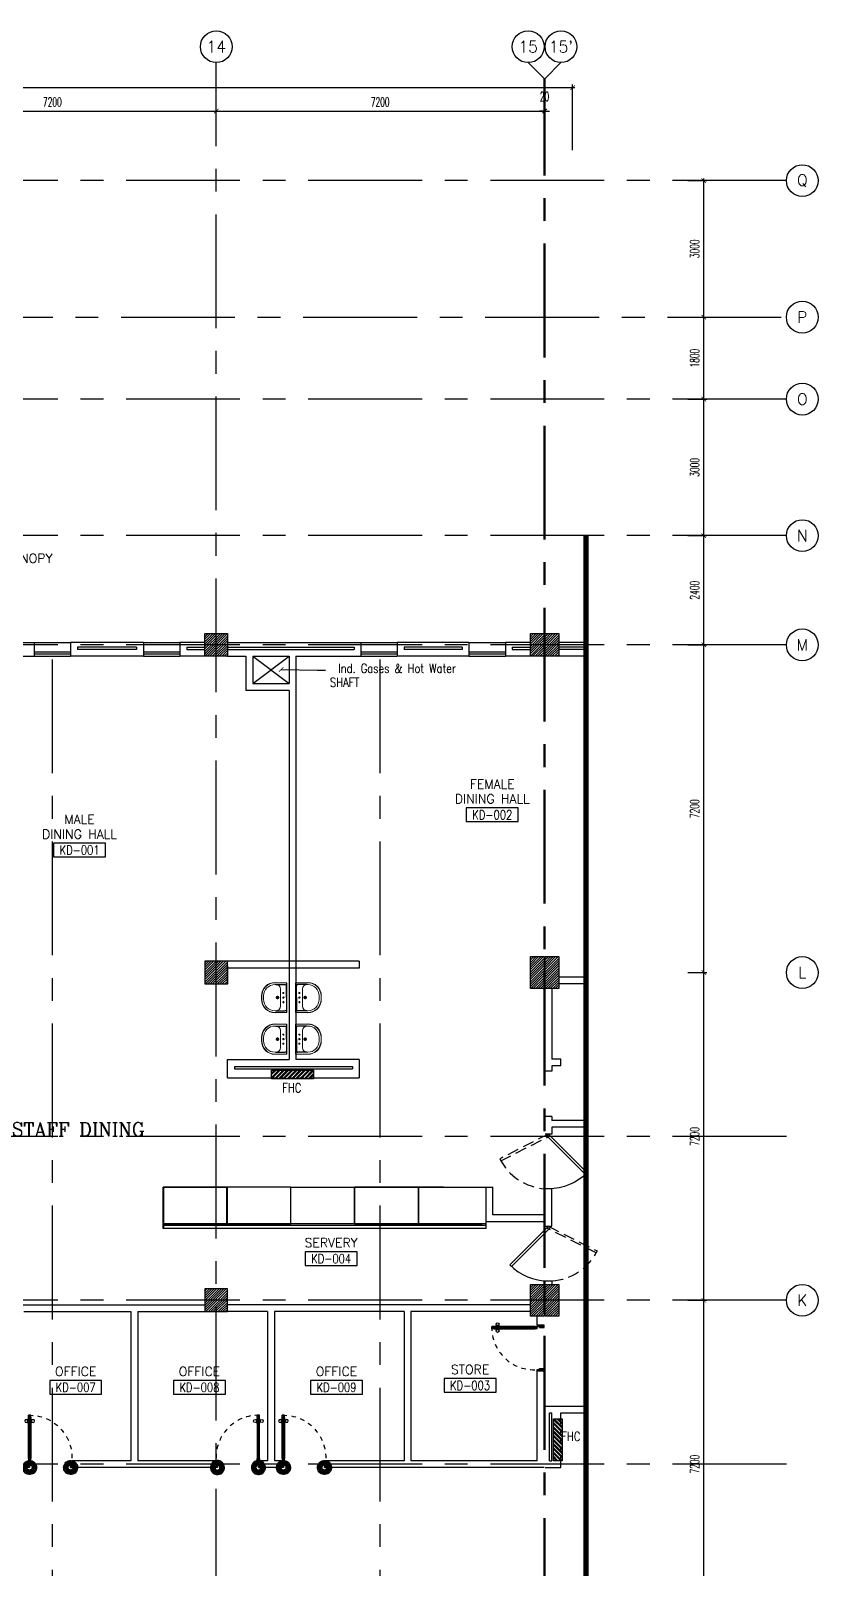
# Model space of a CAD drawing. Extents: x -1.4 to 90.6, y -12.3 to 78.9.
# Drawn here: x 73.32 to 90.61, y 45.17 to 78.95 of the extents above; entities that cross this region are included whole.
import ezdxf
from ezdxf.enums import TextEntityAlignment as Align

# ---------------------------------------------------------------- set-up
doc = ezdxf.new("R2010")
doc.units = 0
doc.header["$MEASUREMENT"] = 0
doc.header["$PDMODE"] = 3
doc.header["$PDSIZE"] = 0.1
for name, pattern in [('CENTER2', [1.125, 0.75, -0.125, 0.125, -0.125]), ('CENTERX2', [4, 2.5, -0.5, 0.5, -0.5]), ('DASHED', [0.75, 0.5, -0.25]), ('HIDDEN', [0.375, 0.25, -0.125])]:
    doc.linetypes.add(name, pattern=pattern)
doc.layers.get('0').update_dxf_attribs({"color": 11, "linetype": 'CONTINUOUS'})
doc.layers.get('DEFPOINTS').update_dxf_attribs({"color": 11, "linetype": 'CONTINUOUS'})
for name, color, linetype in [('A-JEERI', 11, 'CONTINUOUS'), ('AX', 11, 'CONTINUOUS'), ('AX-CR', 11, 'CONTINUOUS'), ('AX-DIM', 11, 'CONTINUOUS'), ('AX-TXT', 11, 'CONTINUOUS'), ('AXES', 11, 'CENTERX2'), ('CANOPY-LN', 11, 'CONTINUOUS'), ('COL', 11, 'CONTINUOUS'), ('DOOR', 11, 'CONTINUOUS'), ('ELEV', 11, 'CONTINUOUS'), ('FHC', 11, 'CONTINUOUS'), ('FIX', 11, 'CONTINUOUS'), ('HAT', 11, 'CONTINUOUS'), ('INSUL', 11, 'CONTINUOUS'), ('RM-BOX', 11, 'CONTINUOUS'), ('RM-NAME', 11, 'CONTINUOUS'), ('RM-NO', 11, 'CONTINUOUS'), ('SHAFT', 11, 'CONTINUOUS'), ('SLOPE', 11, 'CONTINUOUS'), ('WALL', 11, 'CONTINUOUS'), ('WIN', 11, 'CONTINUOUS')]:
    doc.layers.add(name, color=color, linetype=linetype)
doc.styles.add('ROMANC', font='romanc', dxfattribs={"height": 0.1})
doc.styles.add('ROMANS', font='ROMANS.shx', dxfattribs={"width": 0.6})
doc.dimstyles.new('STANDARD in', dxfattribs={"dimtxt": 0.2, "dimasz": 0.1, "dimexe": 0.07, "dimexo": 0.05, "dimgap": 0.1, "dimtad": 1, "dimdec": 0, "dimlfac": 1000, "dimzin": 0, "dimdsep": 46, "dimtxsty": 'ROMANS', "dimblk": 'ARCHTICK', "dimcen": 0.05, "dimdle": 0.05, "dimclrd": 7, "dimclre": 7, "dimclrt": 2, "dimadec": 0, "dimazin": 0, "dimtfac": 1, "dimtdec": 0, "dimtmove": 2, "dimatfit": 3, "dimldrblk": 'ARCHTICK', "dimfxl": 0, "dimtolj": 1, "dimtzin": 0, "dimarcsym": 0})

# ---------------------------------------------------------------- blocks, each defined once
blk = doc.blocks.new('RM1')
at = {"layer": 'RM-BOX'}
blk.add_lwpolyline([(570, -200), (-570, -200), (-570, -500), (570, -500)], close=True, dxfattribs=at)
at = {"layer": 'RM-NAME', "style": 'ROMANS'}
for tag, p in [('ROOMNAME1', (0, 324)), ('ROOMNAME2', (0, 0))]:
    blk.add_attdef(tag, text='', height=200, dxfattribs=at).set_placement(p, align=Align.MIDDLE)
at = {"layer": 'RM-NO', "style": 'ROMANS', "width": 0.8}
blk.add_attdef('ROOMNO', text='', height=200, dxfattribs=at).set_placement((0, -350), align=Align.MIDDLE)
blk = doc.blocks.new('*X67')
at = {"color": 0}
for p, q in [((203889, 55131), (204359, 55601)), ((203889, 55184), (204306, 55601)), ((203889, 55237), (204253, 55601)), ((203889, 55290), (204199, 55601)), ((203889, 55343), (204146, 55601)), ((203889, 55396), (204093, 55601)), ((203889, 55449), (204040, 55601)), ((203889, 55502), (203987, 55601)), ((203889, 55555), (203934, 55601)), ((203912, 55101), (204389, 55578)), ((203965, 55101), (204389, 55525)), ((204018, 55101), (204389, 55472)), ((204071, 55101), (204389, 55419)), ((204124, 55101), (204389, 55366)), ((204177, 55101), (204389, 55313)), ((204230, 55101), (204389, 55260)), ((204283, 55101), (204389, 55207)), ((204336, 55101), (204389, 55154))]:
    blk.add_line(p, q, dxfattribs=at)
blk = doc.blocks.new('*X68')
at = {"color": 0}
for p, q in [((203889, 62343), (204346, 62801)), ((203889, 62396), (204293, 62801)), ((203889, 62450), (204240, 62801)), ((203889, 62503), (204187, 62801)), ((203889, 62556), (204134, 62801)), ((203889, 62609), (204081, 62801)), ((203889, 62662), (204028, 62801)), ((203889, 62715), (203975, 62801)), ((203889, 62768), (203922, 62801)), ((203899, 62301), (204389, 62790)), ((203952, 62301), (204389, 62737)), ((204005, 62301), (204389, 62684)), ((204058, 62301), (204389, 62631)), ((204111, 62301), (204389, 62578)), ((204164, 62301), (204389, 62525)), ((204217, 62301), (204389, 62472)), ((204270, 62301), (204389, 62419)), ((204323, 62301), (204389, 62366)), ((204376, 62301), (204389, 62313))]:
    blk.add_line(p, q, dxfattribs=at)
blk = doc.blocks.new('_ARCHTICK')
at = {"color": 0, "linetype": 'ByBlock', "const_width": 0.15}
blk.add_lwpolyline([(-0.5, -0.5), (0.5, 0.5)], dxfattribs=at)
blk = doc.blocks.new('*D216')
at = {"layer": 'AX-DIM', "color": 7, "linetype": 'ByBlock', "lineweight": -2}
for p, q in [((70.141, 77.185), (77.441, 77.185)), ((70.191, 76.835), (70.191, 77.255)), ((77.391, 76.835), (77.391, 77.255))]:
    blk.add_line(p, q, dxfattribs=at)
at = {"layer": 'DEFPOINTS', "color": 0, "linetype": 'ByBlock'}
for p in [(77.391, 77.185), (70.191, 76.785), (77.391, 76.785)]:
    blk.add_point(p, dxfattribs=at)
at = {"layer": 'AX-DIM', "color": 7, "linetype": 'ByBlock', "lineweight": -2, "xscale": 0.1, "yscale": 0.1, "zscale": 0.1, "rotation": 180}
blk.add_blockref('_ARCHTICK', (70.191, 77.185), dxfattribs=at)
at = {"layer": 'AX-DIM', "color": 7, "linetype": 'ByBlock', "lineweight": -2, "xscale": 0.1, "yscale": 0.1, "zscale": 0.1}
blk.add_blockref('_ARCHTICK', (77.391, 77.185), dxfattribs=at)
at = {"layer": 'AX-DIM', "color": 2, "linetype": 'ByBlock', "insert": (73.791, 77.385), "char_height": 0.2, "attachment_point": 5, "style": 'ROMANS'}
blk.add_mtext('\\A1;7200', dxfattribs=at)
blk = doc.blocks.new('*X69')
at = {"color": 0}
for p, q in [((203887, 69501), (204387, 70001)), ((203889, 69556), (204334, 70001)), ((203889, 69609), (204281, 70001)), ((203889, 69662), (204228, 70001)), ((203889, 69715), (204175, 70001)), ((203889, 69768), (204121, 70001)), ((203889, 69821), (204068, 70001)), ((203889, 69874), (204015, 70001)), ((203889, 69927), (203962, 70001)), ((203889, 69980), (203909, 70001)), ((203940, 69501), (204389, 69950)), ((203993, 69501), (204389, 69897)), ((204046, 69501), (204389, 69844)), ((204099, 69501), (204389, 69791)), ((204152, 69501), (204389, 69738)), ((204205, 69501), (204389, 69685)), ((204258, 69501), (204389, 69632)), ((204311, 69501), (204389, 69579)), ((204364, 69501), (204389, 69526))]:
    blk.add_line(p, q, dxfattribs=at)
blk = doc.blocks.new('AXU')
at = {"layer": 'AX-CR'}
blk.add_circle((0, 350), 350, dxfattribs=at)
at = {"layer": 'AX-TXT', "style": 'ROMANS'}
blk.add_attdef('AX', text='', height=250, dxfattribs=at).set_placement((0, 350), align=Align.MIDDLE)
blk = doc.blocks.new('*D215')
at = {"layer": 'AX-DIM', "color": 7, "linetype": 'ByBlock', "lineweight": -2}
for p, q in [((77.341, 77.185), (84.641, 77.185)), ((77.391, 76.835), (77.391, 77.255)), ((84.591, 76.835), (84.591, 77.255))]:
    blk.add_line(p, q, dxfattribs=at)
at = {"layer": 'DEFPOINTS', "color": 0, "linetype": 'ByBlock'}
for p in [(84.591, 77.185), (77.391, 76.785), (84.591, 76.785)]:
    blk.add_point(p, dxfattribs=at)
at = {"layer": 'AX-DIM', "color": 7, "linetype": 'ByBlock', "lineweight": -2, "xscale": 0.1, "yscale": 0.1, "zscale": 0.1, "rotation": 180}
blk.add_blockref('_ARCHTICK', (77.391, 77.185), dxfattribs=at)
at = {"layer": 'AX-DIM', "color": 7, "linetype": 'ByBlock', "lineweight": -2, "xscale": 0.1, "yscale": 0.1, "zscale": 0.1}
blk.add_blockref('_ARCHTICK', (84.591, 77.185), dxfattribs=at)
at = {"layer": 'AX-DIM', "color": 2, "linetype": 'ByBlock', "insert": (80.991, 77.385), "char_height": 0.2, "attachment_point": 5, "style": 'ROMANS'}
blk.add_mtext('\\A1;7200', dxfattribs=at)
blk = doc.blocks.new('*D214')
at = {"layer": 'AX-DIM', "color": 7, "linetype": 'ByBlock', "lineweight": -2}
for p, q in [((84.591, 77.185), (84.491, 77.185)), ((84.591, 76.835), (84.591, 77.255)), ((84.591, 77.185), (84.611, 77.185)), ((84.611, 76.835), (84.611, 77.255)), ((84.611, 77.185), (84.711, 77.185))]:
    blk.add_line(p, q, dxfattribs=at)
at = {"layer": 'DEFPOINTS', "color": 0, "linetype": 'ByBlock'}
for p in [(84.611, 77.185), (84.591, 76.785), (84.611, 76.785)]:
    blk.add_point(p, dxfattribs=at)
at = {"layer": 'AX-DIM', "color": 7, "linetype": 'ByBlock', "lineweight": -2, "xscale": 0.1, "yscale": 0.1, "zscale": 0.1}
blk.add_blockref('_ARCHTICK', (84.591, 77.185), dxfattribs=at)
at = {"layer": 'AX-DIM', "color": 7, "linetype": 'ByBlock', "lineweight": -2, "xscale": 0.1, "yscale": 0.1, "zscale": 0.1, "rotation": 180}
blk.add_blockref('_ARCHTICK', (84.611, 77.185), dxfattribs=at)
at = {"layer": 'AX-DIM', "color": 2, "linetype": 'ByBlock', "insert": (84.601, 77.505), "char_height": 0.2, "attachment_point": 5, "style": 'ROMANS'}
blk.add_mtext('\\A1;20', dxfattribs=at)
blk = doc.blocks.new('*D141')
at = {"layer": 'AX-DIM', "color": 7, "lineweight": -2}
for p, q in [((9.851, 77.7), (85.267, 77.7)), ((9.901, 65.571), (9.901, 77.77)), ((85.217, 76.329), (85.217, 77.77))]:
    blk.add_line(p, q, dxfattribs=at)
at = {"layer": 'DEFPOINTS', "color": 0}
for p in [(85.217, 77.7), (85.217, 76.279), (9.901, 65.521)]:
    blk.add_point(p, dxfattribs=at)
at = {"layer": 'AX-DIM', "color": 7, "lineweight": -2, "xscale": 0.1, "yscale": 0.1, "zscale": 0.1, "rotation": 180}
blk.add_blockref('_ARCHTICK', (9.901, 77.7), dxfattribs=at)
at = {"layer": 'AX-DIM', "color": 7, "lineweight": -2, "xscale": 0.1, "yscale": 0.1, "zscale": 0.1}
blk.add_blockref('_ARCHTICK', (85.217, 77.7), dxfattribs=at)
at = {"layer": 'AX-DIM', "color": 2, "insert": (47.559, 77.9), "char_height": 0.2, "attachment_point": 5, "style": 'ROMANS'}
blk.add_mtext('\\A1;75316', dxfattribs=at)
blk = doc.blocks.new('C-300')
at = {"layer": 'HAT', "linetype": 'ByBlock', "ltscale": 0.3}
h = blk.add_hatch(dxfattribs=at)
h.set_pattern_fill('ANSI31', color=8, scale=300, style=0)
h.set_pattern_definition([(45, (-258496.182, -82361.005), (-26.5165043, 26.5165043), [])])
h.paths.add_polyline_path([(300, 500), (0, 500), (0, 250), (300, 250)])
h.paths.add_polyline_path([(300, 250), (0, 250), (0, 0), (300, 0)])
at = {"layer": 'COL'}
blk.add_lwpolyline([(0, 500), (300, 500), (300, 0), (0, 0)], close=True, dxfattribs=at)
blk = doc.blocks.new('LAV-003')
at = {"layer": 'FIX', "linetype": 'ByBlock'}
blk.add_line((-328, -25), (328, -25), dxfattribs=at)
at = {"layer": 'FIX', "linetype": 'Continuous', "lineweight": 20}
for p, q in [((-328, -285), (-328, -25)), ((-288, -285), (-288, -265)), ((0, -165), (-187, -165)), ((0, -165), (187, -165)), ((287, -285), (287, -265)), ((328, -285), (328, -25)), ((0, -535), (-38, -535)), ((0, -575), (-38, -575)), ((0, -535), (38, -535)), ((0, -575), (38, -575))]:
    blk.add_line(p, q, dxfattribs=at)
at = {"layer": 'FIX', "linetype": 'ByBlock', "ltscale": 0.3}
for p, q in [((-288, -265), (-288, -60)), ((0, -35), (-262, -35)), ((0, -35), (262, -35)), ((287, -265), (287, -60))]:
    blk.add_line(p, q, dxfattribs=at)
at = {"layer": 'FIX', "linetype": 'DASHED', "lineweight": 20, "ltscale": 0.04}
for p, q in [((-36, -230), (37, -230)), ((0, -194), (0, -266))]:
    blk.add_line(p, q, dxfattribs=at)
at = {"layer": 'FIX', "lineweight": 20}
for p, q in [((-16, -101), (15, -101)), ((0, -85), (0, -116))]:
    blk.add_line(p, q, dxfattribs=at)
at = {"layer": 'FIX', "linetype": 'Continuous', "lineweight": 20}
blk.add_lwpolyline([(295, -25), (0, -25), (-328, -25), (-334, -285, 0.414214), (-38, -582), (0, -582), (38, -582, 0.414214), (334, -285), (328, -25), (0, -25)], format="xyb", dxfattribs=at)
at = {"layer": 'FIX', "linetype": 'HIDDEN', "lineweight": 20, "ltscale": 0.05}
for centre in [(-100, -101), (100, -101)]:
    blk.add_circle(centre, 12.4, dxfattribs=at)
at = {"layer": 'FIX', "lineweight": 20}
for centre, radius in [((0, -230), 29.5), ((0, -230), 22.5), ((0, -101), 15.5)]:
    blk.add_circle(centre, radius, dxfattribs=at)
at = {"layer": 'FIX', "linetype": 'Continuous', "lineweight": 20}
for centre, radius, start, end in [((-38, -285), 290, 180, 270), ((-38, -285), 250, 180, 270), ((-187, -265), 100, 90, 180), ((38, -285), 290, 270, 0), ((38, -285), 250, 270, 0), ((187, -265), 100, 0, 90)]:
    blk.add_arc(centre, radius, start, end, dxfattribs=at)
at = {"layer": 'FIX', "linetype": 'ByBlock', "ltscale": 0.3}
for centre, start, end in [((-262, -60), 90, 180), ((262, -60), 0, 90)]:
    blk.add_arc(centre, 25, start, end, dxfattribs=at)
blk = doc.blocks.new('A$C24ED45A6')
at = {"layer": 'DOOR', "color": 0, "linetype": 'ByBlock'}
for p, q in [((909, 1055), (909, 990)), ((918, 1055), (909, 1055)), ((918, 978), (918, 1068)), ((925, 1068), (918, 1068)), ((918, 1055), (918, 990)), ((925, 1100), (925, 1150)), ((925, 1150), (975, 1150)), ((975, 1150), (925, 1150)), ((942, 1100), (925, 1100)), ((942, 1100), (942, 1120)), ((958, 1120), (942, 1120)), ((958, 1100), (958, 1120)), ((975, 1100), (958, 1100)), ((975, 1100), (975, 1150)), ((975, 1068), (982, 1068)), ((982, 978), (982, 1068)), ((982, 1055), (982, 990)), ((982, 1055), (991, 1055)), ((991, 1055), (991, 990)), ((918, 990), (909, 990)), ((925, 978), (918, 978)), ((975, 978), (982, 978)), ((982, 990), (991, 990)), ((0, 0), (0, 150)), ((0, 150), (25, 150)), ((50, 0), (0, 0)), ((25, 150), (25, 100)), ((25, 100), (50, 100)), ((50, 100), (50, 0)), ((925, 150), (925, 200)), ((925, 200), (942, 200)), ((925, 150), (975, 150)), ((942, 200), (942, 180)), ((942, 180), (958, 180)), ((975, 100), (950, 100)), ((950, 100), (950, 0)), ((958, 180), (958, 200)), ((958, 200), (975, 200)), ((975, 200), (975, 150)), ((1000, 150), (975, 150)), ((975, 150), (975, 100)), ((1000, 150), (1000, 0)), ((950, 0), (1000, 0))]:
    blk.add_line(p, q, dxfattribs=at)
at = {"layer": 'DOOR', "linetype": 'ByBlock'}
for p, q in [((925, 1100), (925, 200)), ((942, 200), (942, 1100)), ((958, 200), (958, 1100)), ((975, 200), (975, 1100))]:
    blk.add_line(p, q, dxfattribs=at)
at = {"layer": 'DOOR', "color": 9, "linetype": 'ByBlock'}
for p, q in [((50, 0), (0, 114)), ((50, 0), (0, 40)), ((50, 0), (37, 100)), ((950, 0), (1000, 114)), ((950, 0), (963, 100)), ((950, 0), (1000, 40))]:
    blk.add_line(p, q, dxfattribs=at)
at = {"layer": 'DOOR', "color": 0, "linetype": 'ByBlock'}
for centre in [(876, 1023), (1024, 1023)]:
    blk.add_circle(centre, 32.4, dxfattribs=at)
at = {"layer": 'DOOR', "linetype": 'HIDDEN', "ltscale": 0.5}
blk.add_arc((950, 222), 928, 88.456, 184.4816, dxfattribs=at)
at = {"layer": 'DOOR', "color": 9, "linetype": 'ByBlock'}
for centre, radius, start, end in [((50, 0), 154, 103.7142, 108.8947), ((50, 0), 134, 100.72, 111.8402), ((50, 0), 114, 102.6226, 115.9162), ((50, 0), 94.4, 90, 121.9818), ((50, 0), 74.4, 90, 132.2236), ((50, 0), 54.4, 90, 156.7926), ((50, 0), 34.4, 90, 180), ((50, 0), 14.4, 90, 180), ((950, 0), 94.4, 58.0182, 90), ((950, 0), 74.4, 47.7764, 90), ((950, 0), 54.4, 23.2074, 90), ((950, 0), 34.4, 0, 90), ((950, 0), 14.4, 0, 90), ((950, 0), 134, 68.1598, 79.28), ((950, 0), 114, 64.0838, 77.3774), ((950, 0), 154, 71.1053, 76.2858)]:
    blk.add_arc(centre, radius, start, end, dxfattribs=at)
at = {"layer": 'WALL'}
blk.add_line((1000, 0), (1000, 150), dxfattribs=at)
blk = doc.blocks.new('AXL')
at = {"layer": 'AX-CR'}
blk.add_circle((-350, 0), 350, dxfattribs=at)
at = {"layer": 'AX-TXT', "style": 'ROMANS'}
blk.add_attdef('AX', text='', height=250, dxfattribs=at).set_placement((-350, 0), align=Align.MIDDLE)
blk = doc.blocks.new('*D153')
at = {"layer": 'AX-DIM', "color": 7, "linetype": 'ByBlock', "lineweight": -2}
for p, q in [((88.097, 65.407), (88.097, 67.907)), ((87.747, 67.857), (88.167, 67.857)), ((87.747, 65.457), (88.167, 65.457))]:
    blk.add_line(p, q, dxfattribs=at)
at = {"layer": 'DEFPOINTS', "color": 0, "linetype": 'ByBlock'}
for p in [(87.697, 67.857), (88.097, 67.857), (87.697, 65.457)]:
    blk.add_point(p, dxfattribs=at)
at = {"layer": 'AX-DIM', "color": 7, "linetype": 'ByBlock', "lineweight": -2, "xscale": 0.1, "yscale": 0.1, "zscale": 0.1}
for p, rotation in [((88.097, 67.857), 90), ((88.097, 65.457), 270)]:
    blk.add_blockref('_ARCHTICK', p, dxfattribs=dict(at, rotation=rotation))
at = {"layer": 'AX-DIM', "color": 2, "linetype": 'ByBlock', "insert": (87.897, 66.657), "char_height": 0.2, "attachment_point": 5, "rotation": 90, "style": 'ROMANS'}
blk.add_mtext('\\A1;2400', dxfattribs=at)
blk = doc.blocks.new('*D154')
at = {"layer": 'AX-DIM', "color": 7, "linetype": 'ByBlock', "lineweight": -2}
for p, q in [((87.747, 58.257), (88.167, 58.257)), ((88.097, 51.007), (88.097, 58.307)), ((87.747, 51.057), (88.167, 51.057))]:
    blk.add_line(p, q, dxfattribs=at)
at = {"layer": 'DEFPOINTS', "color": 0, "linetype": 'ByBlock'}
for p in [(87.697, 58.257), (88.097, 58.257), (87.697, 51.057)]:
    blk.add_point(p, dxfattribs=at)
at = {"layer": 'AX-DIM', "color": 7, "linetype": 'ByBlock', "lineweight": -2, "xscale": 0.1, "yscale": 0.1, "zscale": 0.1}
for p, rotation in [((88.097, 58.257), 90), ((88.097, 51.057), 270)]:
    blk.add_blockref('_ARCHTICK', p, dxfattribs=dict(at, rotation=rotation))
at = {"layer": 'AX-DIM', "color": 2, "linetype": 'ByBlock', "insert": (87.897, 54.657), "char_height": 0.2, "attachment_point": 5, "rotation": 90, "style": 'ROMANS'}
blk.add_mtext('\\A1;7200', dxfattribs=at)
blk = doc.blocks.new('*D155')
at = {"layer": 'AX-DIM', "color": 7, "linetype": 'ByBlock', "lineweight": -2}
for p, q in [((87.747, 51.057), (88.167, 51.057)), ((88.097, 43.807), (88.097, 51.107)), ((87.747, 43.857), (88.167, 43.857))]:
    blk.add_line(p, q, dxfattribs=at)
at = {"layer": 'DEFPOINTS', "color": 0, "linetype": 'ByBlock'}
for p in [(87.697, 51.057), (88.097, 51.057), (87.697, 43.857)]:
    blk.add_point(p, dxfattribs=at)
at = {"layer": 'AX-DIM', "color": 7, "linetype": 'ByBlock', "lineweight": -2, "xscale": 0.1, "yscale": 0.1, "zscale": 0.1}
for p, rotation in [((88.097, 51.057), 90), ((88.097, 43.857), 270)]:
    blk.add_blockref('_ARCHTICK', p, dxfattribs=dict(at, rotation=rotation))
at = {"layer": 'AX-DIM', "color": 2, "linetype": 'ByBlock', "insert": (87.897, 47.457), "char_height": 0.2, "attachment_point": 5, "rotation": 90, "style": 'ROMANS'}
blk.add_mtext('\\A1;7200', dxfattribs=at)
blk = doc.blocks.new('*D157')
at = {"layer": 'AX-DIM', "color": 7, "linetype": 'ByBlock', "lineweight": -2}
for p, q in [((87.747, 65.457), (88.167, 65.457)), ((88.097, 58.207), (88.097, 65.507)), ((87.747, 58.257), (88.167, 58.257))]:
    blk.add_line(p, q, dxfattribs=at)
at = {"layer": 'DEFPOINTS', "color": 0, "linetype": 'ByBlock'}
for p in [(87.697, 65.457), (88.097, 65.457), (87.697, 58.257)]:
    blk.add_point(p, dxfattribs=at)
at = {"layer": 'AX-DIM', "color": 7, "linetype": 'ByBlock', "lineweight": -2, "xscale": 0.1, "yscale": 0.1, "zscale": 0.1}
for p, rotation in [((88.097, 65.457), 90), ((88.097, 58.257), 270)]:
    blk.add_blockref('_ARCHTICK', p, dxfattribs=dict(at, rotation=rotation))
at = {"layer": 'AX-DIM', "color": 2, "linetype": 'ByBlock', "insert": (87.897, 61.857), "char_height": 0.2, "attachment_point": 5, "rotation": 90, "style": 'ROMANS'}
blk.add_mtext('\\A1;7200', dxfattribs=at)
blk = doc.blocks.new('*D158')
at = {"layer": 'AX-DIM', "color": 7, "linetype": 'ByBlock', "lineweight": -2}
for p, q in [((88.097, 72.607), (88.097, 75.707)), ((87.747, 75.657), (88.167, 75.657)), ((87.747, 72.657), (88.167, 72.657))]:
    blk.add_line(p, q, dxfattribs=at)
at = {"layer": 'DEFPOINTS', "color": 0, "linetype": 'ByBlock'}
for p in [(87.697, 75.657), (88.097, 75.657), (87.697, 72.657)]:
    blk.add_point(p, dxfattribs=at)
at = {"layer": 'AX-DIM', "color": 7, "linetype": 'ByBlock', "lineweight": -2, "xscale": 0.1, "yscale": 0.1, "zscale": 0.1}
for p, rotation in [((88.097, 75.657), 90), ((88.097, 72.657), 270)]:
    blk.add_blockref('_ARCHTICK', p, dxfattribs=dict(at, rotation=rotation))
at = {"layer": 'AX-DIM', "color": 2, "linetype": 'ByBlock', "insert": (87.897, 74.157), "char_height": 0.2, "attachment_point": 5, "rotation": 90, "style": 'ROMANS'}
blk.add_mtext('\\A1;3000', dxfattribs=at)
blk = doc.blocks.new('*D161')
at = {"layer": 'AX-DIM', "color": 7, "linetype": 'ByBlock', "lineweight": -2}
for p, q in [((87.747, 70.857), (88.167, 70.857)), ((88.097, 67.807), (88.097, 70.907)), ((87.747, 67.857), (88.167, 67.857))]:
    blk.add_line(p, q, dxfattribs=at)
at = {"layer": 'DEFPOINTS', "color": 0, "linetype": 'ByBlock'}
for p in [(87.697, 70.857), (88.097, 70.857), (87.697, 67.857)]:
    blk.add_point(p, dxfattribs=at)
at = {"layer": 'AX-DIM', "color": 7, "linetype": 'ByBlock', "lineweight": -2, "xscale": 0.1, "yscale": 0.1, "zscale": 0.1}
for p, rotation in [((88.097, 70.857), 90), ((88.097, 67.857), 270)]:
    blk.add_blockref('_ARCHTICK', p, dxfattribs=dict(at, rotation=rotation))
at = {"layer": 'AX-DIM', "color": 2, "linetype": 'ByBlock', "insert": (87.897, 69.357), "char_height": 0.2, "attachment_point": 5, "rotation": 90, "style": 'ROMANS'}
blk.add_mtext('\\A1;3000', dxfattribs=at)
blk = doc.blocks.new('*D162')
at = {"layer": 'AX-DIM', "color": 7, "linetype": 'ByBlock', "lineweight": -2}
for p, q in [((87.747, 72.657), (88.167, 72.657)), ((88.097, 70.807), (88.097, 72.707)), ((87.747, 70.857), (88.167, 70.857))]:
    blk.add_line(p, q, dxfattribs=at)
at = {"layer": 'DEFPOINTS', "color": 0, "linetype": 'ByBlock'}
for p in [(87.697, 72.657), (88.097, 72.657), (87.697, 70.857)]:
    blk.add_point(p, dxfattribs=at)
at = {"layer": 'AX-DIM', "color": 7, "linetype": 'ByBlock', "lineweight": -2, "xscale": 0.1, "yscale": 0.1, "zscale": 0.1}
for p, rotation in [((88.097, 72.657), 90), ((88.097, 70.857), 270)]:
    blk.add_blockref('_ARCHTICK', p, dxfattribs=dict(at, rotation=rotation))
at = {"layer": 'AX-DIM', "color": 2, "linetype": 'ByBlock', "insert": (87.897, 71.757), "char_height": 0.2, "attachment_point": 5, "rotation": 90, "style": 'ROMANS'}
blk.add_mtext('\\A1;1800', dxfattribs=at)

msp = doc.modelspace()

# ---------------------------------------------------------------- hatches: boundary and pattern name
at = {"layer": 'FHC', "linetype": 'ByBlock', "ltscale": 0.3}
h = msp.add_hatch(dxfattribs=at)
h.set_pattern_fill('ANSI32', color=11, scale=175, style=0)
h.set_pattern_definition([(44.999998, (-153.58975, 24.870244), (-0.046403885, 0.046403882), []), (44.999998, (-153.55881, 24.870244), (-0.046403885, 0.046403882), [])])
h.paths.add_polyline_path([(79.5264, 55.9212), (79.5264, 56.1112), (78.6064, 56.1112), (78.6064, 55.9212)])
h.paths.add_polyline_path([(78.3938, 55.5001), (78.3938, 55.921), (78.6563, 55.921), (78.6563, 55.5001)], flags=9)
h = msp.add_hatch(dxfattribs=at)
h.set_pattern_fill('ANSI32', color=11, scale=175, angle=90, style=0)
h.set_pattern_definition([(135, (116.03745, -184.664834), (-0.046403882, -0.046403882), []), (135, (116.03745, -184.6339), (-0.046403882, -0.046403882), [])])
h.paths.add_polyline_path([(84.9864, 48.4513), (84.7964, 48.4513), (84.7964, 47.5313), (84.9864, 47.5313)])
h.paths.add_polyline_path([(85.4076, 47.3187), (84.9867, 47.3187), (84.9867, 47.5812), (85.4076, 47.5812)], flags=9)
at = {"layer": 'HAT'}
h = msp.add_hatch(dxfattribs=at)
h.set_pattern_fill('ANSI31', color=256, scale=0.3, style=0)
h.set_pattern_definition([(45, (-299.153787, -4.27447), (-0.0265165043, 0.0265165043), [])])
h.paths.add_polyline_path([(84.5914, 58.2565), (84.5914, 58.6065), (84.2914, 58.6065), (84.2914, 58.2565)])
h.paths.add_polyline_path([(84.2914, 57.9065), (84.5914, 57.9065), (84.5914, 58.2565), (84.2914, 58.2565)])
h = msp.add_hatch(dxfattribs=at)
h.set_pattern_fill('ANSI31', color=256, scale=0.3, style=0)
h.set_pattern_definition([(45, (-298.833787, -4.27447), (-0.0265165043, 0.0265165043), [])])
h.paths.add_polyline_path([(84.9114, 58.2565), (84.9114, 58.6065), (84.6114, 58.6065), (84.6114, 58.2565)])
h.paths.add_polyline_path([(84.6114, 57.9065), (84.9114, 57.9065), (84.9114, 58.2565), (84.6114, 58.2565)])
h = msp.add_hatch(dxfattribs=at)
h.set_pattern_fill('ANSI31', color=256, scale=0.3, style=0)
h.set_pattern_definition([(45, (-299.153787, -11.47447), (-0.0265165043, 0.0265165043), [])])
h.paths.add_polyline_path([(84.5914, 51.0565), (84.5914, 51.4065), (84.2914, 51.4065), (84.2914, 51.0565)])
h.paths.add_polyline_path([(84.2914, 50.7065), (84.5914, 50.7065), (84.5914, 51.0565), (84.2914, 51.0565)])
h = msp.add_hatch(dxfattribs=at)
h.set_pattern_fill('ANSI31', color=256, scale=0.3, style=0)
h.set_pattern_definition([(45, (-298.833787, -11.47447), (-0.0265165043, 0.0265165043), [])])
h.paths.add_polyline_path([(84.9114, 51.0565), (84.9114, 51.4065), (84.6114, 51.4065), (84.6114, 51.0565)])
h.paths.add_polyline_path([(84.6114, 50.7065), (84.9114, 50.7065), (84.9114, 51.0565), (84.6114, 51.0565)])

# ---------------------------------------------------------------- linework, layer by layer
at = {"layer": 'AXES'}
for p, q in [((77.3914, -11.5849), (77.3914, 78.2497)), ((84.5914, 77.8997), (84.2414, 78.2497)), ((84.6114, 77.8997), (84.9614, 78.2497)), ((84.5914, -0.2278), (84.5914, 77.8997)), ((84.6114, -0.2278), (84.6114, 77.8997)), ((89.9111, 75.6565), (68.3914, 75.6565)), ((-0.7, 72.6565), (89.9111, 72.6565)), ((89.9111, 70.8565), (68.3914, 70.8565)), ((89.9111, 67.8565), (68.3914, 67.8565)), ((89.9111, 65.4565), (68.3914, 65.4565)), ((73.7914, 6.6365), (73.7914, 65.4565)), ((80.9914, 6.6365), (80.9914, 65.4565)), ((89.9111, 54.6565), (68.3914, 54.6565)), ((89.9111, 51.0565), (68.3914, 51.0565)), ((89.9111, 47.4565), (68.3914, 47.4565))]:
    msp.add_line(p, q, dxfattribs=at)
at = {"layer": 'COL'}
for points in [[(77.1414, 65.2065), (77.1414, 65.7065), (77.6414, 65.7065), (77.6414, 65.2065)], [(77.1414, 58.5065), (77.1414, 58.0065), (77.6414, 58.0065), (77.6414, 58.5065)], [(84.5914, 58.6065), (84.5914, 57.9065), (84.2914, 57.9065), (84.2914, 58.6065)], [(84.9114, 58.6065), (84.9114, 57.9065), (84.6114, 57.9065), (84.6114, 58.6065)], [(84.5914, 51.4065), (84.5914, 50.7065), (84.2914, 50.7065), (84.2914, 51.4065)], [(84.9114, 51.4065), (84.9114, 50.7065), (84.6114, 50.7065), (84.6114, 51.4065)], [(77.1414, 51.3065), (77.1414, 50.8065), (77.6414, 50.8065), (77.6414, 51.3065)]]:
    msp.add_lwpolyline(points, close=True, dxfattribs=at)
at = {"layer": 'DOOR', "color": 11, "linetype": 'HIDDEN'}
for points in [[(83.6153, 54.1655), (83.6379, 54.1209), (84.709, 54.6619), (84.6864, 54.7065), (83.6153, 54.1655, 0.2646419), (84.6114, 53.5065, 0.4142117)], [(85.7576, 52.1405), (85.735, 52.0959), (84.6639, 52.6369), (84.6864, 52.6815), (85.7576, 52.1405, -0.2646419), (84.7614, 51.4815, -0.4142117)]]:
    msp.add_lwpolyline(points, format="xyb", dxfattribs=at)
at = {"layer": 'DOOR'}
for points in [[(85.535, 53.858), (85.4996, 53.8226), (84.6511, 54.6712), (84.6864, 54.7065), (85.535, 53.858, -0.1989107), (84.6864, 53.5065, -0.4142117)], [(83.8379, 51.833), (83.8733, 51.7976), (84.7218, 52.6462), (84.6864, 52.6815), (83.8379, 51.833, 0.1989107), (84.6864, 51.4815, 0.4142117)]]:
    msp.add_lwpolyline(points, format="xyb", dxfattribs=at)
at = {"layer": 'ELEV', "linetype": 'CENTER2', "const_width": 0.12}
msp.add_lwpolyline([(85.5113, 0.8481), (85.5113, 67.8565)], dxfattribs=at)
at = {"layer": 'FHC', "linetype": 'ByBlock', "ltscale": 0.3}
for p, q in [((78.6064, 56.1112), (79.5264, 56.1112)), ((78.6064, 55.9212), (78.6064, 56.1112)), ((79.5264, 56.1112), (79.5264, 55.9212)), ((79.5264, 55.9212), (78.6064, 55.9212)), ((84.7964, 47.5313), (84.7964, 48.4513)), ((84.7964, 48.4513), (84.9864, 48.4513)), ((84.9864, 48.4513), (84.9864, 47.5313)), ((84.9864, 47.5313), (84.7964, 47.5313))]:
    msp.add_line(p, q, dxfattribs=at)
at = {"layer": 'FHC', "color": 250, "linetype": 'HIDDEN', "ltscale": 0.25}
for p, q in [((78.6162, 55.9442), (79.5257, 55.9442)), ((84.9614, 47.5343), (84.9614, 48.4496))]:
    msp.add_line(p, q, dxfattribs=at)
at = {"layer": 'INSUL'}
for p, q in [((75.6414, 65.4065), (74.3414, 65.4065)), ((74.3414, 65.4065), (74.3414, 65.3565)), ((75.6414, 65.3565), (74.3414, 65.3565)), ((75.6414, 65.4065), (75.6414, 65.3565)), ((76.7414, 65.4065), (77.1414, 65.4065)), ((76.7414, 65.4065), (76.7414, 65.3565)), ((76.7414, 65.3565), (77.1414, 65.3565)), ((77.6414, 65.4065), (80.4164, 65.4065)), ((77.6414, 65.3565), (80.4164, 65.3565)), ((80.4164, 65.4065), (80.4164, 65.3565)), ((82.7914, 65.4065), (81.5164, 65.4065)), ((81.5164, 65.4065), (81.5164, 65.3565)), ((82.7914, 65.3565), (81.5164, 65.3565)), ((82.7914, 65.4065), (82.7914, 65.3565)), ((83.8914, 65.4065), (84.2914, 65.4065)), ((83.8914, 65.4065), (83.8914, 65.3565)), ((83.8914, 65.3565), (84.2914, 65.3565)), ((85.5113, 65.4065), (84.9114, 65.4065)), ((85.5113, 65.3565), (84.9114, 65.3565))]:
    msp.add_line(p, q, dxfattribs=at)
at = {"layer": 'SHAFT', "linetype": 'ByBlock'}
for p, q in [((78.1914, 65.2065), (78.9914, 64.6065)), ((78.1914, 64.6065), (78.9914, 65.2065))]:
    msp.add_line(p, q, dxfattribs=at)
at = {"layer": 'SLOPE', "linetype": 'ByBlock'}
for p, q in [((76.2257, 53.5442), (77.6257, 53.5442)), ((77.6257, 53.5442), (76.2257, 53.5442)), ((77.6257, 53.5442), (76.2257, 53.5442)), ((76.2257, 53.5442), (77.6257, 53.5442)), ((76.2257, 53.5442), (76.2257, 52.7342)), ((76.2257, 52.6342), (76.2257, 53.5442)), ((76.2297, 52.7342), (76.2297, 53.5442)), ((76.2297, 53.5442), (76.2297, 52.6342)), ((77.6257, 52.7342), (77.6257, 53.5442)), ((77.6257, 52.7342), (77.6257, 53.5442)), ((77.6257, 52.7342), (77.6257, 53.5442)), ((77.6257, 52.7342), (77.6257, 53.5442)), ((77.6257, 52.7342), (77.6257, 53.5442)), ((77.6257, 52.7342), (77.6257, 53.5442)), ((77.6297, 53.5442), (77.6297, 52.7342)), ((79.0297, 53.5442), (77.6297, 53.5442)), ((79.0297, 53.5442), (77.6297, 53.5442)), ((77.6297, 53.5442), (77.6297, 52.7342)), ((79.0297, 53.5442), (83.3164, 53.5442)), ((79.0297, 52.7342), (79.0297, 53.5442)), ((79.0297, 52.7343), (79.0297, 53.5442)), ((79.0297, 53.5442), (80.4297, 53.5442)), ((79.0297, 52.7343), (79.0297, 53.5442)), ((79.0297, 52.7342), (79.0297, 53.5442)), ((81.8297, 53.5443), (80.4297, 53.5443)), ((80.4297, 53.5443), (80.4297, 52.7343)), ((80.4297, 52.7342), (80.4297, 53.5442)), ((80.4297, 52.7343), (80.4297, 53.5442)), ((80.4297, 53.5442), (80.4297, 52.7343)), ((81.8297, 52.7343), (81.8297, 53.5443)), ((81.8297, 53.5443), (81.8297, 52.7343)), ((81.8297, 53.5443), (81.8297, 52.7343)), ((82.3797, 53.5443), (81.8297, 53.5443)), ((82.3797, 53.5443), (81.8297, 53.5443)), ((81.8297, 52.7342), (81.8297, 53.5442)), ((81.8297, 52.7343), (81.8297, 53.5442)), ((83.3164, 52.6343), (83.3164, 53.5442)), ((76.2257, 52.7342), (77.6257, 52.7342)), ((76.2257, 52.7342), (77.6257, 52.7342)), ((76.2257, 52.7342), (77.6257, 52.7342)), ((76.2257, 52.7342), (77.6257, 52.7342)), ((77.6297, 52.7342), (76.2257, 52.7342)), ((77.6257, 52.6992), (76.2257, 52.6992)), ((77.6297, 52.7342), (76.2297, 52.7342)), ((77.6257, 52.6992), (76.2607, 52.6992)), ((79.0297, 52.7342), (77.6297, 52.7342)), ((77.6297, 52.7342), (79.0297, 52.7342)), ((77.6297, 52.7342), (79.0297, 52.7342)), ((79.0297, 52.7342), (77.6297, 52.7342)), ((79.0297, 52.6992), (77.6297, 52.6992)), ((79.0297, 52.6992), (77.6297, 52.6992)), ((80.4297, 52.7343), (79.0297, 52.7343)), ((80.4297, 52.7343), (79.0297, 52.7343)), ((80.4297, 52.7343), (79.0297, 52.7343)), ((80.4297, 52.7343), (79.0297, 52.7343)), ((83.3164, 52.7343), (79.0297, 52.7343)), ((80.4297, 52.7343), (79.0297, 52.7343)), ((80.4297, 52.7343), (79.0297, 52.7343)), ((80.4297, 52.7343), (79.0297, 52.7343)), ((80.4297, 52.7343), (79.0297, 52.7343)), ((80.4297, 52.7343), (79.0297, 52.7343)), ((83.3164, 52.6993), (79.0297, 52.6993)), ((80.4297, 52.6993), (79.0297, 52.6993)), ((80.4297, 52.7343), (81.8297, 52.7343)), ((81.8297, 52.7343), (80.4297, 52.7343)), ((81.8297, 52.6993), (80.4297, 52.6993)), ((83.2297, 52.7343), (81.8297, 52.7343)), ((81.8297, 52.7343), (83.2297, 52.7343)), ((81.8297, 52.7343), (83.2297, 52.7343)), ((83.2297, 52.6993), (81.8297, 52.6993)), ((77.6257, 52.6342), (76.2257, 52.6342)), ((79.0297, 52.6342), (77.6297, 52.6342)), ((80.4297, 52.6343), (79.0297, 52.6343)), ((81.8297, 52.6343), (80.4297, 52.6343)), ((83.3164, 52.6343), (81.8297, 52.6343))]:
    msp.add_line(p, q, dxfattribs=at)
at = {"layer": 'WALL'}
for p, q in [((71.7914, 65.5065), (73.3914, 65.5065)), ((71.7914, 65.2065), (73.3914, 65.2065)), ((73.3914, 65.5065), (73.3914, 65.2065)), ((75.7914, 65.5065), (74.1914, 65.5065)), ((74.1914, 65.5065), (74.1914, 65.2065)), ((75.7914, 65.2065), (74.1914, 65.2065)), ((75.7914, 65.5065), (75.7914, 65.2065)), ((76.5914, 65.5065), (76.5914, 65.2065)), ((77.1414, 65.5065), (76.5914, 65.5065)), ((77.1414, 65.2065), (76.5914, 65.2065)), ((77.6414, 65.5065), (80.5664, 65.5065)), ((77.6414, 65.2065), (78.0414, 65.2065)), ((78.0414, 65.2065), (78.0414, 64.4565)), ((78.1914, 65.2065), (78.9914, 65.2065)), ((78.1914, 65.2065), (78.1914, 64.6065)), ((78.9914, 65.2065), (78.9914, 64.6065)), ((78.9914, 65.2065), (78.9914, 64.6065)), ((79.1414, 65.2065), (79.1414, 56.3442)), ((79.1414, 65.2065), (80.5664, 65.2065)), ((80.5664, 65.5065), (80.5664, 65.2065)), ((82.9414, 65.5065), (81.3664, 65.5065)), ((81.3664, 65.5065), (81.3664, 65.2065)), ((82.9414, 65.2065), (81.3664, 65.2065)), ((82.9414, 65.5065), (82.9414, 65.2065)), ((83.7414, 65.5065), (83.7414, 65.2065)), ((84.2914, 65.5065), (83.7414, 65.5065)), ((84.2914, 65.2065), (83.7414, 65.2065)), ((85.5113, 65.5065), (84.9114, 65.5065)), ((85.5113, 65.2065), (84.9114, 65.2065)), ((78.1914, 64.6065), (78.9914, 64.6065)), ((78.9914, 64.4565), (78.0414, 64.4565)), ((78.9914, 64.4565), (78.9914, 56.3442)), ((80.5296, 58.5065), (77.6414, 58.5065)), ((80.5296, 58.5065), (80.5296, 58.3565)), ((77.6414, 58.4065), (77.6414, 58.0065)), ((80.5296, 58.3565), (77.6414, 58.3565)), ((85.5113, 58.1565), (84.9114, 58.1565)), ((84.7614, 57.9065), (84.7614, 56.3565)), ((85.5113, 58.0065), (84.9114, 58.0065)), ((77.6414, 56.3442), (78.9914, 56.3442)), ((77.6414, 55.9442), (77.6414, 56.3442)), ((77.7914, 56.1942), (80.3796, 56.1942)), ((77.7914, 56.1942), (77.7914, 56.1442)), ((77.7914, 56.1442), (80.3796, 56.1442)), ((78.6064, 55.9442), (78.6064, 56.1112)), ((78.6064, 56.1112), (79.5264, 56.1112)), ((80.5296, 56.3442), (79.1414, 56.3442)), ((79.5264, 56.1112), (79.5264, 55.9439)), ((80.3796, 56.1942), (80.3796, 56.1442)), ((80.5296, 56.3442), (80.5296, 55.9442)), ((84.7614, 56.0939), (84.6114, 56.0939)), ((84.9614, 56.3565), (84.7614, 56.3565)), ((84.7614, 56.2065), (84.7614, 56.0939)), ((84.9614, 56.2065), (84.7614, 56.2065)), ((84.9614, 56.2065), (84.9614, 56.3565)), ((77.6414, 55.9442), (78.6064, 55.9442)), ((79.5264, 55.9442), (80.5296, 55.9442)), ((84.7614, 55.0939), (84.6114, 55.0939)), ((84.7614, 55.0939), (84.7614, 55.0065)), ((85.5113, 55.0065), (84.7614, 55.0065)), ((85.5113, 54.8565), (84.7614, 54.8565)), ((84.7614, 54.8565), (84.7614, 54.7065)), ((84.7614, 54.7065), (84.6114, 54.7065)), ((83.3164, 52.7815), (83.3164, 53.5442)), ((83.3164, 53.5442), (83.4664, 53.5442)), ((83.4664, 52.9315), (83.4664, 53.5442)), ((84.6114, 52.6815), (84.6114, 53.5065)), ((84.7614, 53.5065), (84.6114, 53.5065)), ((84.7614, 52.6815), (84.7614, 53.5065)), ((84.5914, 52.7815), (83.3164, 52.7815)), ((84.5914, 52.9315), (83.4664, 52.9315)), ((84.5914, 52.7815), (84.5914, 52.9315)), ((84.5914, 52.6815), (84.5914, 52.7815)), ((84.6114, 52.6815), (84.7614, 52.6815)), ((84.5914, 51.3065), (84.5914, 51.4815)), ((84.6114, 51.4815), (84.7614, 51.4815)), ((84.6114, 51.4065), (84.6114, 51.4815)), ((84.7614, 51.4815), (84.7614, 51.4065)), ((72.9164, 50.9565), (77.1414, 50.9565)), ((73.1664, 50.8065), (75.5164, 50.8065)), ((75.5164, 50.8065), (75.5164, 47.5315)), ((75.6664, 50.8065), (75.6664, 47.5315)), ((75.6664, 50.8065), (77.1414, 50.8065)), ((84.2914, 50.9565), (77.6414, 50.9565)), ((78.5164, 50.8065), (77.6414, 50.8065)), ((78.5164, 50.8065), (78.5164, 47.5315)), ((81.5164, 50.8065), (78.6664, 50.8065)), ((78.6664, 50.8065), (78.6664, 47.5315)), ((81.5164, 50.8065), (81.5164, 47.5315)), ((81.6664, 50.8065), (81.6664, 47.5315)), ((84.2914, 50.8065), (81.6664, 50.8065)), ((84.4414, 50.5076), (84.4414, 50.7065)), ((84.4414, 50.5076), (84.5914, 50.5076)), ((84.4414, 47.5315), (84.4414, 49.5076)), ((84.4414, 49.5076), (84.5914, 49.5076)), ((84.6114, 48.7315), (85.5113, 48.7315)), ((84.7114, 48.5815), (84.7614, 48.5815)), ((84.7114, 47.5315), (84.7114, 48.5815)), ((84.7614, 47.5315), (84.7614, 48.5815)), ((84.9614, 48.5815), (85.5113, 48.5815)), ((84.9614, 48.4513), (84.9614, 48.5815)), ((75.5164, 47.5315), (74.2428, 47.5315)), ((74.2428, 47.5315), (74.2428, 47.3815)), ((77.3664, 47.3815), (74.2428, 47.3815)), ((77.3664, 47.5315), (75.6664, 47.5315)), ((77.3664, 47.5315), (77.3664, 47.3815)), ((78.5164, 47.5315), (78.3664, 47.5315)), ((78.8164, 47.3815), (78.3664, 47.3815)), ((78.8164, 47.5315), (78.6664, 47.5315)), ((78.8164, 47.5315), (78.8164, 47.3815)), ((79.8164, 47.5315), (79.8164, 47.3815)), ((81.5164, 47.5315), (79.8164, 47.5315)), ((84.5914, 47.3815), (79.8164, 47.3815)), ((84.4414, 47.5315), (81.6664, 47.5315)), ((84.6114, 47.3815), (84.9614, 47.3815)), ((84.7114, 47.5315), (84.7614, 47.5315)), ((84.9614, 47.3815), (84.9614, 47.5313))]:
    msp.add_line(p, q, dxfattribs=at)
at = {"layer": 'WIN'}
for p, q in [((73.3914, 65.5065), (74.1914, 65.5065)), ((73.3914, 65.3065), (74.1914, 65.3065)), ((73.3914, 65.2565), (74.1914, 65.2565)), ((73.3914, 65.2065), (74.1914, 65.2065)), ((75.7914, 65.5065), (76.5914, 65.5065)), ((75.7914, 65.3065), (76.5914, 65.3065)), ((75.7914, 65.2565), (76.5914, 65.2565)), ((75.7914, 65.2065), (76.5914, 65.2065)), ((80.5664, 65.5065), (81.3664, 65.5065)), ((80.5664, 65.3065), (81.3664, 65.3065)), ((80.5664, 65.2565), (81.3664, 65.2565)), ((80.5664, 65.2065), (81.3664, 65.2065)), ((82.9414, 65.5065), (83.7414, 65.5065)), ((82.9414, 65.3065), (83.7414, 65.3065)), ((82.9414, 65.2565), (83.7414, 65.2565)), ((82.9414, 65.2065), (83.7414, 65.2065))]:
    msp.add_line(p, q, dxfattribs=at)

# ---------------------------------------------------------------- block references
at = {"layer": 'A-JEERI', "linetype": 'ByBlock', "yscale": 0.0009999999892897904, "zscale": 0.001}
for p, xscale, rotation in [((78.9664, 57.7066), -0.0009999999892897904, 270), ((79.1164, 57.7066), 0.0009999999892897904, 90), ((78.9664, 56.7946), -0.0009999999892897904, 270), ((79.1164, 56.7946), 0.0009999999892897904, 90)]:
    msp.add_blockref('LAV-003', p, dxfattribs=dict(at, xscale=xscale, rotation=rotation))
at = {"layer": 'AX', "xscale": 0.001000000047497451, "yscale": 0.0009999999892897904, "zscale": 0.001}
for p, values in [((90.6111, 75.6565), {'AX': 'Q'}), ((90.6111, 72.6565), {'AX': 'P'}), ((90.6111, 70.8565), {'AX': 'O'}), ((90.6111, 67.8565), {'AX': 'N'}), ((90.6111, 65.4565), {'AX': 'M'}), ((90.6111, 58.2565), {'AX': 'L'}), ((90.6111, 51.0565), {'AX': 'K'})]:
    msp.add_blockref('AXL', p, dxfattribs=at).add_auto_attribs(values)
at = {"layer": 'AXES', "xscale": 0.001000000047497451, "yscale": 0.0009999999892897904, "zscale": 0.001}
for p, values in [((77.3914, 78.2497), {'AX': '14'}), ((84.2414, 78.2497), {'AX': '15'}), ((84.9614, 78.2497), {'AX': "15'"})]:
    msp.add_blockref('AXU', p, dxfattribs=at).add_auto_attribs(values)
at = {"layer": 'COL', "linetype": 'ByBlock', "xscale": 0.001000000047497451, "yscale": 0.0009999999892897904, "zscale": 0.001}
for p in [(84.2914, 65.2065), (84.6114, 65.2065)]:
    msp.add_blockref('C-300', p, dxfattribs=at)
at = {"layer": 'DOOR', "color": 0, "xscale": 0.0009999999892897904, "yscale": 0.0009999999892897904, "zscale": 0.001, "rotation": 90}
msp.add_blockref('A$C24ED45A6', (84.5914, 49.5076), dxfattribs=at)
at = {"layer": 'DOOR', "color": 0, "yscale": 0.0009999999892897904, "zscale": 0.001}
for p, xscale in [((74.2428, 47.3815), -0.001000000047497451), ((77.3664, 47.3815), 0.001000000047497451), ((79.8164, 47.3815), -0.001000000047497451)]:
    msp.add_blockref('A$C24ED45A6', p, dxfattribs=dict(at, xscale=xscale))
at = {"layer": 'HAT', "xscale": 0.001000000047497451, "yscale": 0.0009999999892897904, "zscale": 0.001}
for name in ['*X69', '*X68', '*X67']:
    msp.add_blockref(name, (-126.7471, -4.2945), dxfattribs=at)
for p, values in [((83.4524, 62.0733), {'ROOMNO': 'KD-002', 'ROOMNAME2': 'DINING HALL', 'ROOMNAME1': 'FEMALE'}), ((74.3883, 61.2974), {'ROOMNO': 'KD-001', 'ROOMNAME2': 'DINING HALL', 'ROOMNAME1': 'MALE'}), ((79.9141, 52.3214), {'ROOMNO': 'KD-004', 'ROOMNAME2': 'SERVERY'}), ((74.3027, 49.4932), {'ROOMNO': 'KD-007', 'ROOMNAME2': 'OFFICE'}), ((77.0212, 49.4932), {'ROOMNO': 'KD-008', 'ROOMNAME2': 'OFFICE'}), ((80.0312, 49.4932), {'ROOMNO': 'KD-009', 'ROOMNAME2': 'OFFICE'}), ((82.9648, 49.535), {'ROOMNO': 'KD-003', 'ROOMNAME2': 'STORE'})]:
    msp.add_blockref('RM1', p, dxfattribs=at).add_auto_attribs(values)

# ---------------------------------------------------------------- texts
at = {"layer": 'CANOPY-LN', "color": 4, "style": 'ROMANS'}
msp.add_text('LINE OF CANOPY', height=0.2, dxfattribs=at).set_placement((72.6805, 67.3587), align=Align.MIDDLE)
at = {"layer": 'FHC', "style": 'ROMANS', "width": 0.8}
for p in [(78.8408, 55.6251), (84.9687, 47.965)]:
    msp.add_text('FHC', height=0.2, dxfattribs=at).set_placement(p)
at = {"layer": 'RM-NAME', "style": 'ROMANC'}
msp.add_text('STAFF DINING', height=0.3, dxfattribs=at).set_placement((74.3629, 54.8112), align=Align.MIDDLE)
at = {"layer": 'SHAFT', "color": 4, "style": 'ROMANS', "width": 0.8}
for s, p in [('Ind. Gases & Hot Water', (81.3626, 64.9399)), ('SHAFT', (80.2109, 64.6336))]:
    msp.add_text(s, height=0.2, dxfattribs=at).set_placement(p, align=Align.MIDDLE)

# ---------------------------------------------------------------- dimensions: what is measured, and where the dimension line sits
at = {"layer": 'AX-DIM'}
dim = msp.add_linear_dim(base=(85.2175, 77.6995), p1=(9.9014, 65.5211), p2=(85.2175, 76.2795), dimstyle='STANDARD in', dxfattribs=at)
dim.commit()
dim.dimension.update_dxf_attribs({"geometry": '*D141', "text_midpoint": (47.5594, 77.8995)})
at = {"layer": 'AX-DIM', "color": 1, "linetype": 'ByBlock'}
for base, p1, p2, picture, middle in [((77.3914, 77.1849), (70.1914, 76.7849), (77.3914, 76.7849), '*D216', (73.7914, 77.3849)), ((84.5914, 77.1849), (77.3914, 76.7849), (84.5914, 76.7849), '*D215', (80.9914, 77.3849)), ((84.6114, 77.1849), (84.5914, 76.7849), (84.6114, 76.7849), '*D214', (84.6014, 77.5049))]:
    dim = msp.add_linear_dim(base=base, p1=p1, p2=p2, dimstyle='STANDARD in', dxfattribs=at)
    dim.commit()
    dim.dimension.update_dxf_attribs({"geometry": picture, "text_midpoint": middle})
at = {"layer": 'AX-DIM', "linetype": 'ByBlock'}
for base, p1, p2, picture, middle in [((88.0971, 75.6565), (87.6971, 72.6565), (87.6971, 75.6565), '*D158', (87.8971, 74.1565)), ((88.0971, 72.6565), (87.6971, 70.8565), (87.6971, 72.6565), '*D162', (87.8971, 71.7565)), ((88.0971, 70.8565), (87.6971, 67.8565), (87.6971, 70.8565), '*D161', (87.8971, 69.3565)), ((88.0971, 67.8565), (87.6971, 65.4565), (87.6971, 67.8565), '*D153', (87.8971, 66.6565)), ((88.0971, 65.4565), (87.6971, 58.2565), (87.6971, 65.4565), '*D157', (87.8971, 61.8565)), ((88.0971, 58.2565), (87.6971, 51.0565), (87.6971, 58.2565), '*D154', (87.8971, 54.6565)), ((88.0971, 51.0565), (87.6971, 43.8565), (87.6971, 51.0565), '*D155', (87.8971, 47.4565))]:
    dim = msp.add_linear_dim(base=base, p1=p1, p2=p2, angle=90, dimstyle='STANDARD in', dxfattribs=at)
    dim.commit()
    dim.dimension.update_dxf_attribs({"geometry": picture, "text_midpoint": middle})

# ---------------------------------------------------------------- leaders
at = {"layer": 'SHAFT', "color": 6, "linetype": 'ByBlock', "ltscale": 0.3}
msp.add_leader([(78.8152, 64.9148), (79.6145, 64.9013), (79.7933, 64.9013)], dimstyle='STANDARD in', dxfattribs=at)

doc.saveas('drawing.dxf')
